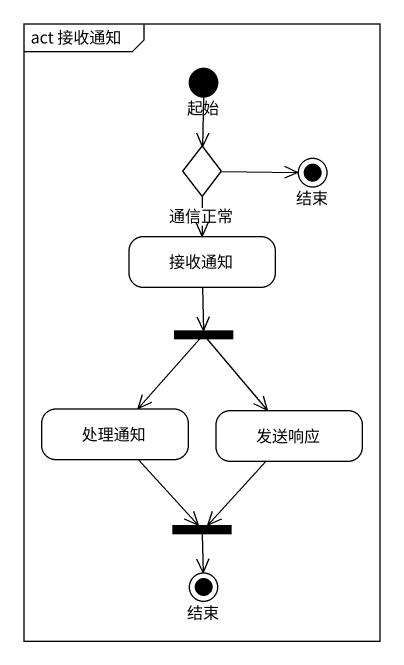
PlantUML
@startuml
mainframe act 接收通知
hide empty description
state 起始 <<start>> #FFFFFF
state choice1 <<choice>> #FFFFFF
state 结束 <<end>> #FFFFFF
state 接收通知 #FFFFFF
state fork1 <<fork>> #FFFFFF
state 处理通知 #FFFFFF
state 发送响应 #FFFFFF
state fork2 <<join>> #FFFFFF
state "结束" as 结束_2 <<end>> #FFFFFF
起始 --> choice1
choice1 -right-> 结束
choice1 --> 接收通知 : 通信正常
接收通知 --> fork1
fork1 --> 处理通知
fork1 --> 发送响应
处理通知 --> fork2
发送响应 --> fork2
fork2 --> 结束_2
@enduml
